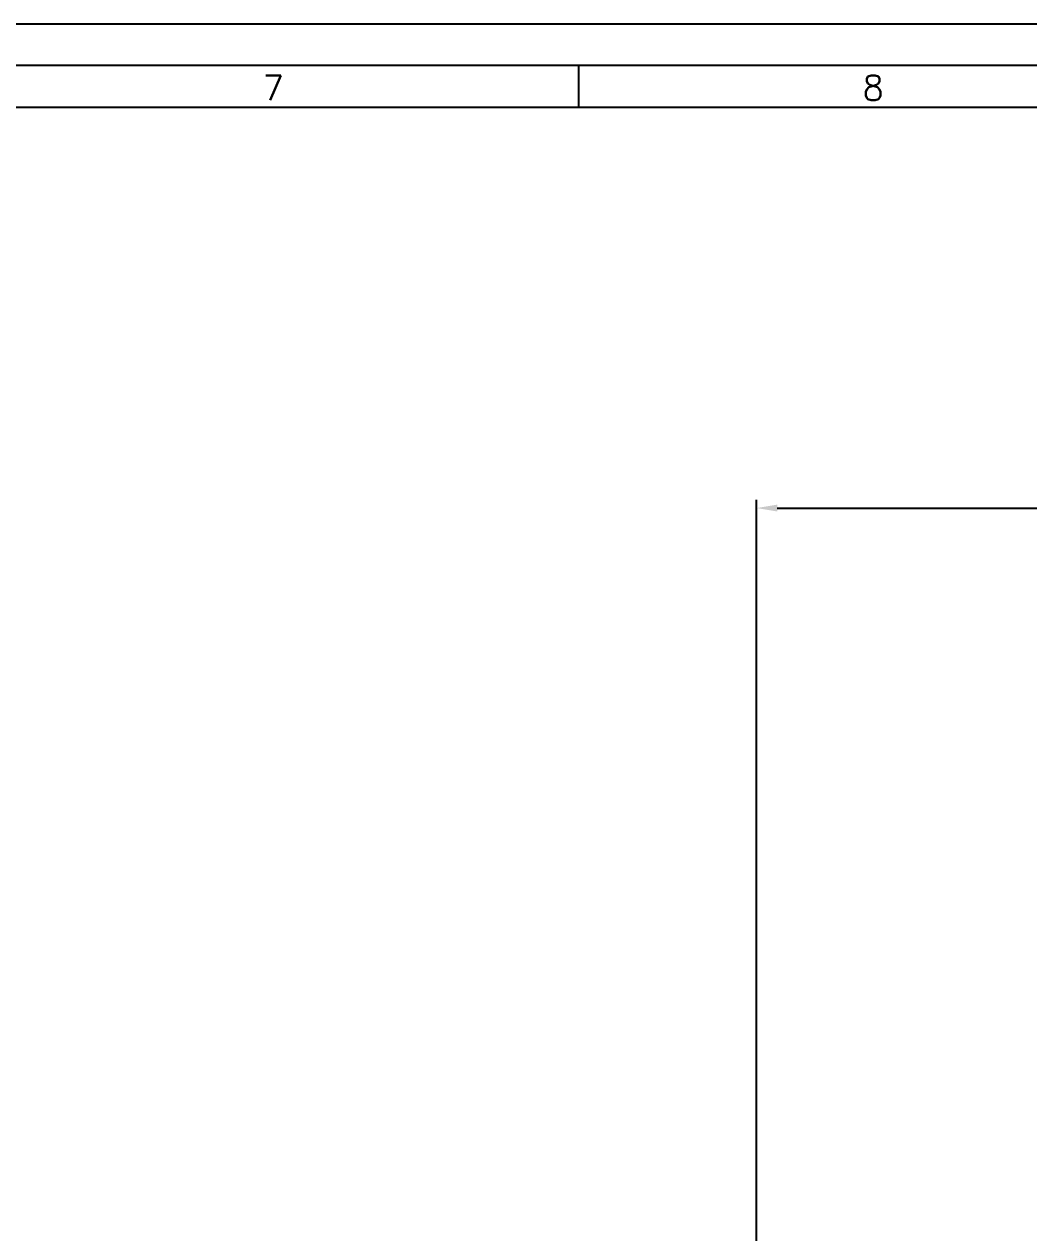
# Model space of a CAD drawing. Extents: x -25778 to -31, y 280 to 17100.
# Drawn here: x -14510 to -12083, y 14182 to 17100 of the extents above; entities that cross this region are included whole.
import ezdxf

# ---------------------------------------------------------------- set-up
doc = ezdxf.new("R2010")
doc.units = 0
doc.header["$LTSCALE"] = 20
doc.header["$MEASUREMENT"] = 0
doc.header["$PDSIZE"] = -5
doc.layers.add('COTA', color=2, linetype='Continuous', lineweight=15)
doc.layers.add('HACHURA', color=2, linetype='Continuous', lineweight=13)
doc.layers.add('LEGENDA', color=3, linetype='Continuous')
doc.layers.add('TEXTO_FINO', color=7, linetype='Continuous')
doc.styles.add('ROMANS', font='romans.shx', dxfattribs={"width": 0.8, "height": 75})
doc.dimstyles.get("Standard").update_dxf_attribs({"dimscale": 30, "dimtxt": 75, "dimasz": 2.5, "dimexe": 1, "dimexo": 1, "dimgap": 1, "dimtad": 0, "dimrnd": 0.1, "dimdsep": 46, "dimtxsty": 'ROMANS', "dimcen": 0, "dimclrd": 256, "dimclre": 256, "dimclrt": 256, "dimadec": 0, "dimazin": 0, "dimtp": 0.1, "dimtm": 0.1, "dimtfac": 0.5, "dimtdec": 3, "dimtofl": 0, "dimtmove": 0, "dimatfit": 0, "dimfxl": 0, "dimtolj": 1, "dimarcsym": 0})

# ---------------------------------------------------------------- blocks, each defined once
blk = doc.blocks.new('FORMATOWEGA0PMS')
at = {"layer": 'LEGENDA'}
for p, q in [((0, 841), (-1189, 841)), ((0, 841), (-1189, 841)), ((0, 841), (-1189, 841)), ((0, 841), (-1189, 841)), ((0, 841), (-1189, 841)), ((-5, 836), (-1164, 836)), ((-5, 836), (-1164, 836)), ((-5, 836), (-1164, 836)), ((-5, 836), (-1164, 836)), ((-5, 836), (-1164, 836)), ((-656.99, 836), (-656.99, 831)), ((-656.99, 836), (-656.99, 831)), ((-656.99, 836), (-656.99, 831)), ((-656.99, 836), (-656.99, 831)), ((-656.99, 836), (-656.99, 831))]:
    blk.add_line(p, q, dxfattribs=at)
at = {"layer": 'LEGENDA', "color": 6}
blk.add_line((-1164, 831), (-5, 831), dxfattribs=at)
blk.add_line((-1164, 831), (-5, 831), dxfattribs=at)
blk.add_line((-1164, 831), (-5, 831), dxfattribs=at)
blk.add_line((-1164, 831), (-5, 831), dxfattribs=at)
blk.add_line((-1164, 831), (-5, 831), dxfattribs=at)
at = {"layer": 'TEXTO_FINO', "style": 'ROMANS'}
for s, p in [('7', (-695.15, 831.82)), ('8', (-622.7, 831.82))]:
    blk.add_text(s, height=3, dxfattribs=at).set_placement(p)
blk = doc.blocks.new('*D92')
at = {"linetype": 'ByBlock'}
for p, q in [((-12740.8, 12977.5), (-12740.8, 15952.1)), ((-12690.8, 15932.1), (-10864, 15932.1)), ((-8700.1, 15932.1), (-10526.9, 15932.1)), ((-8650.1, 13006.3), (-8650.1, 15952.1))]:
    blk.add_line(p, q, dxfattribs=at)
for points in [[(-12690.8, 15940.5), (-12690.8, 15923.8), (-12740.8, 15932.1)], [(-8700.1, 15940.5), (-8700.1, 15923.8), (-8650.1, 15932.1)]]:
    blk.add_solid(points, dxfattribs=at)
at = {"layer": 'DEFPOINTS', "color": 0, "linetype": 'ByBlock'}
for p in [(-12740.8, 15932.1), (-8650.1, 12986.3), (-12740.8, 12957.5)]:
    blk.add_point(p, dxfattribs=at)
at = {"linetype": 'ByBlock', "insert": (-10695.4, 15932.1), "char_height": 75, "attachment_point": 5, "style": 'ROMANS'}
blk.add_mtext('\\A1;4090.7', dxfattribs=at)

msp = doc.modelspace()

# ---------------------------------------------------------------- hatches: boundary and pattern name
at = {"layer": 'HACHURA'}
h = msp.add_hatch(dxfattribs=at)
h.set_pattern_fill('AR-SAND', color=256, scale=50, style=0)
h.paths.add_polyline_path([(-13359.282, 14645.184), (-13463.249, 14645.184), (-13463.249, 14644.104), (-13450.249, 14644.104), (-13448.249, 14642.104), (-13448.249, 14638.338), (-13444.124, 14638.338, -0.22353678), (-13437.749, 14635.338), (-13437.749, 14617.338, -0.22353678), (-13444.124, 14614.338), (-13448.249, 14614.338), (-13448.249, 14610.604), (-13413.249, 14610.604), (-13413.249, 14597.604), (-13363.682, 14597.604), (-13363.682, 14606.184), (-13359.282, 14610.584)])
h.paths.add_polyline_path([(-13238.749, 14635.338, -0.02110045), (-13238.282, 14635.856), (-13238.282, 14645.184), (-13317.282, 14645.184), (-13317.282, 14610.584), (-13312.882, 14606.184), (-13338.282, 14606.184), (-13338.282, 14597.604), (-13263.249, 14597.604), (-13263.249, 14610.604), (-13228.249, 14610.604), (-13228.249, 14614.338), (-13232.374, 14614.338, -0.22353678), (-13238.749, 14617.338)])

# ---------------------------------------------------------------- block references
at = {"layer": 'LEGENDA', "xscale": 20, "yscale": 20, "zscale": 20}
msp.add_blockref('FORMATOWEGA0PMS', (-30.983, 280.329), dxfattribs=at)

# ---------------------------------------------------------------- dimensions: what is measured, and where the dimension line sits
at = {"layer": 'COTA'}
dim = msp.add_linear_dim(base=(-12740.781, 15932.141, 0.11), p1=(-8650.092, 12986.25, 0.11), p2=(-12740.781, 12957.5, 0.11), dimstyle='Standard', override={"dimscale": 20}, dxfattribs=at)
dim.commit()
dim.dimension.update_dxf_attribs({"geometry": '*D92', "text_midpoint": (-10695.437, 15932.141, 0.11)})

doc.saveas('drawing.dxf')
